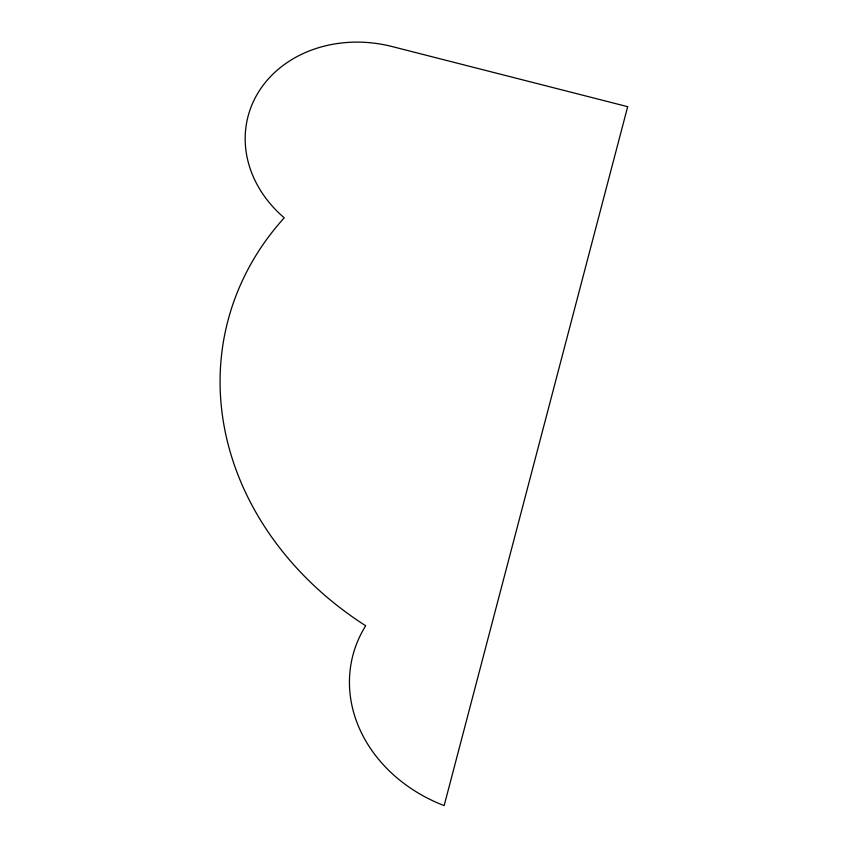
<?xml version="1.0" encoding="UTF-8"?>
<svg xmlns="http://www.w3.org/2000/svg" width="848" height="848" viewBox="0 0 848 848"><rect width="100%" height="100%" fill="white"/><g stroke="black" fill="none" stroke-linecap="round" stroke-linejoin="round"><path stroke-width="1.27" d="M627.679 106.678L444.151 805.6A146.344 124.243 13.3 0 1 365.679 625.76A330.381 280.476 13.3 0 1 284.25 217.819A121.582 103.223 13.3 0 1 258.863 91.499A121.582 103.223 13.3 0 1 392.083 46.545L627.679 106.678"/></g></svg>
